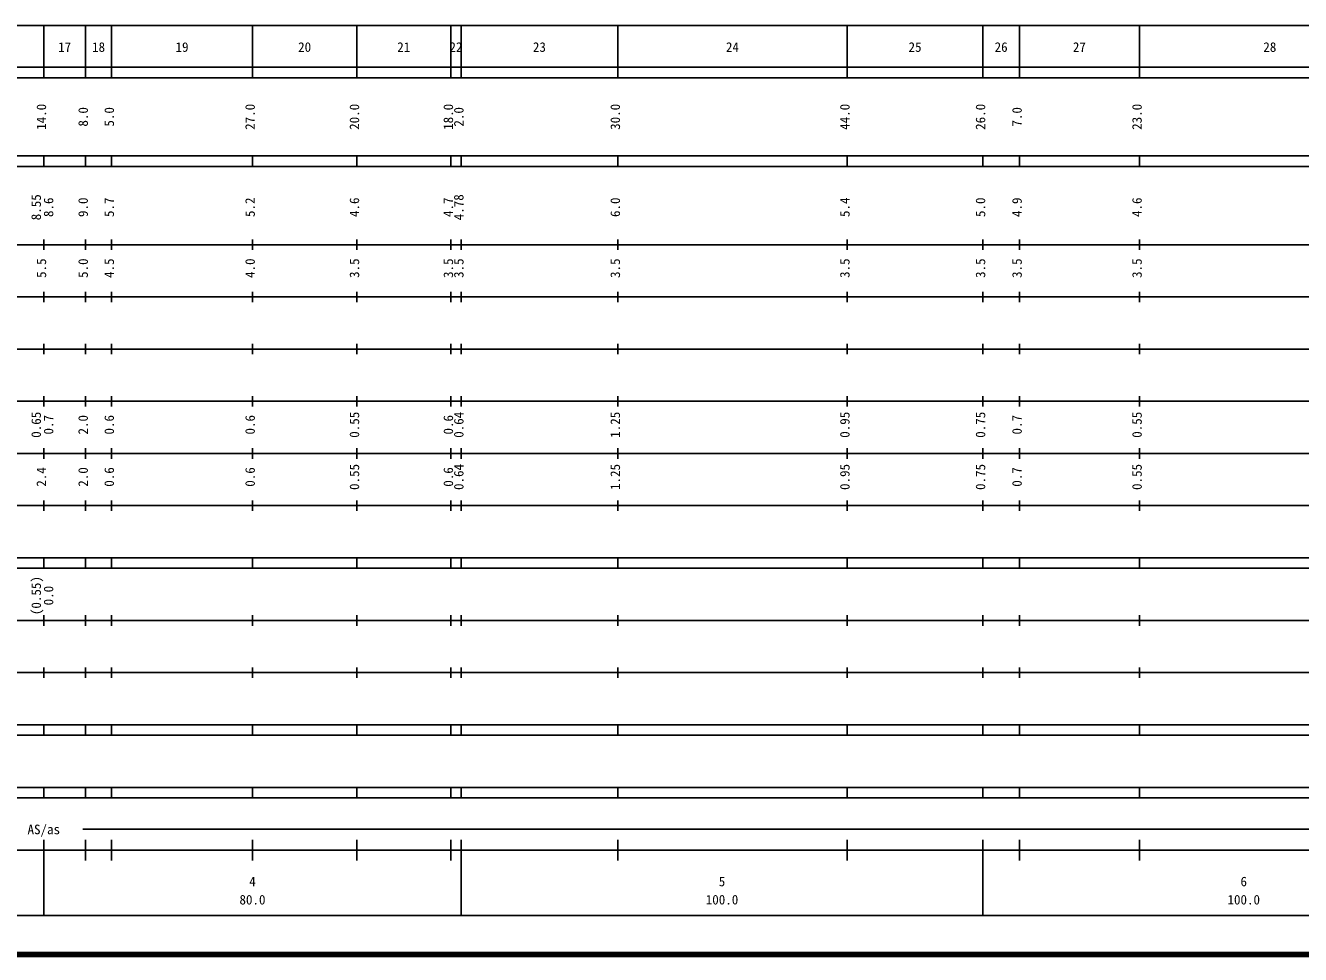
# Model space of a CAD drawing. Units: millimetres on the paper, enlarged 1000 times. Extents: x 40000 to 680000, y 20000 to 380000.
# Drawn here: x 284496 to 528880, y 20000 to 198000 of the extents above; entities that cross this region are included whole.
import ezdxf
from ezdxf.enums import TextEntityAlignment as Align

# ---------------------------------------------------------------- set-up
doc = ezdxf.new("R2010")
doc.units = ezdxf.units.MM
doc.header["$LTSCALE"] = 1000
doc.layers.add('M-TTL', color=2, linetype='Continuous', lineweight=140)
doc.layers.add('M-TTL-BAND', color=7, linetype='Continuous', lineweight=25)
doc.styles.add('ＭＳ ゴシック', font='')
doc.styles.get('ＭＳ ゴシック').set_extended_font_data('MS Gothic')

msp = doc.modelspace()

# ---------------------------------------------------------------- linework, layer by layer
at = {"layer": 'M-TTL'}
msp.add_line((40000, 20000), (680000, 20000), dxfattribs=at)
at = {"layer": 'M-TTL-BAND'}
for p, q in [((68000, 198000), (579000, 198000)), ((288000, 188000), (288000, 198000)), ((296000, 188000), (296000, 198000)), ((301000, 188000), (301000, 198000)), ((328000, 188000), (328000, 198000)), ((348000, 188000), (348000, 198000)), ((366000, 188000), (366000, 198000)), ((368000, 188000), (368000, 198000)), ((398000, 188000), (398000, 198000)), ((442000, 188000), (442000, 198000)), ((468000, 188000), (468000, 198000)), ((475000, 188000), (475000, 198000)), ((498000, 188000), (498000, 198000)), ((40000, 190000), (579000, 190000)), ((40000, 188000), (579000, 188000)), ((40000, 173000), (579000, 173000)), ((288000, 171000), (288000, 173000)), ((296000, 171000), (296000, 173000)), ((301000, 171000), (301000, 173000)), ((328000, 171000), (328000, 173000)), ((348000, 171000), (348000, 173000)), ((366000, 171000), (366000, 173000)), ((368000, 171000), (368000, 173000)), ((398000, 171000), (398000, 173000)), ((442000, 171000), (442000, 173000)), ((468000, 171000), (468000, 173000)), ((475000, 171000), (475000, 173000)), ((498000, 171000), (498000, 173000)), ((40000, 171000), (579000, 171000)), ((288000, 155000), (288000, 157000)), ((296000, 155000), (296000, 157000)), ((301000, 155000), (301000, 157000)), ((328000, 155000), (328000, 157000)), ((348000, 155000), (348000, 157000)), ((366000, 155000), (366000, 157000)), ((368000, 155000), (368000, 157000)), ((398000, 155000), (398000, 157000)), ((442000, 155000), (442000, 157000)), ((468000, 155000), (468000, 157000)), ((475000, 155000), (475000, 157000)), ((498000, 155000), (498000, 157000)), ((40000, 156000), (579000, 156000)), ((288000, 145000), (288000, 147000)), ((296000, 145000), (296000, 147000)), ((301000, 145000), (301000, 147000)), ((328000, 145000), (328000, 147000)), ((348000, 145000), (348000, 147000)), ((366000, 145000), (366000, 147000)), ((368000, 145000), (368000, 147000)), ((398000, 145000), (398000, 147000)), ((442000, 145000), (442000, 147000)), ((468000, 145000), (468000, 147000)), ((475000, 145000), (475000, 147000)), ((498000, 145000), (498000, 147000)), ((46000, 146000), (579000, 146000)), ((288000, 135000), (288000, 137000)), ((296000, 135000), (296000, 137000)), ((301000, 135000), (301000, 137000)), ((328000, 135000), (328000, 137000)), ((348000, 135000), (348000, 137000)), ((366000, 135000), (366000, 137000)), ((368000, 135000), (368000, 137000)), ((398000, 135000), (398000, 137000)), ((442000, 135000), (442000, 137000)), ((468000, 135000), (468000, 137000)), ((475000, 135000), (475000, 137000)), ((498000, 135000), (498000, 137000)), ((52000, 136000), (579000, 136000)), ((46000, 126000), (579000, 126000)), ((288000, 125000), (288000, 127000)), ((296000, 125000), (296000, 127000)), ((301000, 125000), (301000, 127000)), ((328000, 125000), (328000, 127000)), ((348000, 125000), (348000, 127000)), ((366000, 125000), (366000, 127000)), ((368000, 125000), (368000, 127000)), ((398000, 125000), (398000, 127000)), ((442000, 125000), (442000, 127000)), ((468000, 125000), (468000, 127000)), ((475000, 125000), (475000, 127000)), ((498000, 125000), (498000, 127000)), ((52000, 116000), (579000, 116000)), ((288000, 115000), (288000, 117000)), ((296000, 115000), (296000, 117000)), ((301000, 115000), (301000, 117000)), ((328000, 115000), (328000, 117000)), ((348000, 115000), (348000, 117000)), ((366000, 115000), (366000, 117000)), ((368000, 115000), (368000, 117000)), ((398000, 115000), (398000, 117000)), ((442000, 115000), (442000, 117000)), ((468000, 115000), (468000, 117000)), ((475000, 115000), (475000, 117000)), ((498000, 115000), (498000, 117000)), ((46000, 106000), (579000, 106000)), ((288000, 105000), (288000, 107000)), ((296000, 105000), (296000, 107000)), ((301000, 105000), (301000, 107000)), ((328000, 105000), (328000, 107000)), ((348000, 105000), (348000, 107000)), ((366000, 105000), (366000, 107000)), ((368000, 105000), (368000, 107000)), ((398000, 105000), (398000, 107000)), ((442000, 105000), (442000, 107000)), ((468000, 105000), (468000, 107000)), ((475000, 105000), (475000, 107000)), ((498000, 105000), (498000, 107000)), ((40000, 96000), (579000, 96000)), ((288000, 94000), (288000, 96000)), ((296000, 94000), (296000, 96000)), ((301000, 94000), (301000, 96000)), ((328000, 94000), (328000, 96000)), ((348000, 94000), (348000, 96000)), ((366000, 94000), (366000, 96000)), ((368000, 94000), (368000, 96000)), ((398000, 94000), (398000, 96000)), ((442000, 94000), (442000, 96000)), ((468000, 94000), (468000, 96000)), ((475000, 94000), (475000, 96000)), ((498000, 94000), (498000, 96000)), ((40000, 94000), (579000, 94000)), ((49000, 84000), (579000, 84000)), ((288000, 83000), (288000, 85000)), ((296000, 83000), (296000, 85000)), ((301000, 83000), (301000, 85000)), ((328000, 83000), (328000, 85000)), ((348000, 83000), (348000, 85000)), ((366000, 83000), (366000, 85000)), ((368000, 83000), (368000, 85000)), ((398000, 83000), (398000, 85000)), ((442000, 83000), (442000, 85000)), ((468000, 83000), (468000, 85000)), ((475000, 83000), (475000, 85000)), ((498000, 83000), (498000, 85000)), ((40000, 74000), (579000, 74000)), ((288000, 73000), (288000, 75000)), ((296000, 73000), (296000, 75000)), ((301000, 73000), (301000, 75000)), ((328000, 73000), (328000, 75000)), ((348000, 73000), (348000, 75000)), ((366000, 73000), (366000, 75000)), ((368000, 73000), (368000, 75000)), ((398000, 73000), (398000, 75000)), ((442000, 73000), (442000, 75000)), ((468000, 73000), (468000, 75000)), ((475000, 73000), (475000, 75000)), ((498000, 73000), (498000, 75000)), ((40000, 64000), (579000, 64000)), ((288000, 62000), (288000, 64000)), ((296000, 62000), (296000, 64000)), ((301000, 62000), (301000, 64000)), ((328000, 62000), (328000, 64000)), ((348000, 62000), (348000, 64000)), ((366000, 62000), (366000, 64000)), ((368000, 62000), (368000, 64000)), ((398000, 62000), (398000, 64000)), ((442000, 62000), (442000, 64000)), ((468000, 62000), (468000, 64000)), ((475000, 62000), (475000, 64000)), ((498000, 62000), (498000, 64000)), ((40000, 62000), (579000, 62000)), ((40000, 52000), (579000, 52000)), ((288000, 50000), (288000, 52000)), ((296000, 50000), (296000, 52000)), ((301000, 50000), (301000, 52000)), ((328000, 50000), (328000, 52000)), ((348000, 50000), (348000, 52000)), ((366000, 50000), (366000, 52000)), ((368000, 50000), (368000, 52000)), ((398000, 50000), (398000, 52000)), ((442000, 50000), (442000, 52000)), ((468000, 50000), (468000, 52000)), ((475000, 50000), (475000, 52000)), ((498000, 50000), (498000, 52000)), ((40000, 50000), (579000, 50000)), ((295500, 44000), (565000, 44000)), ((288000, 27500), (288000, 42000)), ((296000, 38000), (296000, 42000)), ((301000, 38000), (301000, 42000)), ((328000, 38000), (328000, 42000)), ((348000, 38000), (348000, 42000)), ((366000, 38000), (366000, 42000)), ((368000, 27500), (368000, 42000)), ((398000, 38000), (398000, 42000)), ((442000, 38000), (442000, 42000)), ((468000, 27500), (468000, 42000)), ((475000, 38000), (475000, 42000)), ((498000, 38000), (498000, 42000)), ((40000, 40000), (579000, 40000)), ((68000, 27500), (579000, 27500))]:
    msp.add_line(p, q, dxfattribs=at)

# ---------------------------------------------------------------- texts
at = {"layer": 'M-TTL-BAND', "style": 'ＭＳ ゴシック'}
for s, p in [('17', (292000, 192405)), ('18', (298500, 192405)), ('19', (314500, 192405)), ('20', (338000, 192405)), ('21', (357000, 192405)), ('22', (367000, 192405)), ('23', (383000, 192405)), ('24', (420000, 192405)), ('25', (455000, 192405)), ('26', (471500, 192405)), ('27', (486500, 192405)), ('28', (523000, 192405)), ('AS/as', (288000, 42500)), ('4', (328000, 32523)), ('5', (418000, 32523)), ('6', (518000, 32523)), ('80.0', (328000, 29033)), ('100.0', (418000, 29033)), ('100.0', (518000, 29033))]:
    msp.add_text(s, height=1833, dxfattribs=at).set_placement(p, align=Align.BOTTOM_CENTER)
for s, p in [('14.0', (289000, 180500)), ('8.0', (297000, 180500)), ('5.0', (302000, 180500)), ('27.0', (329000, 180500)), ('20.0', (349000, 180500)), ('18.0', (367000, 180500)), ('2.0', (369000, 180500)), ('30.0', (399000, 180500)), ('44.0', (443000, 180500)), ('26.0', (469000, 180500)), ('7.0', (476000, 180500)), ('23.0', (499000, 180500)), ('8.55', (288000, 163174)), ('8.6', (290370, 163174)), ('9.0', (297000, 163174)), ('5.7', (302000, 163174)), ('5.2', (329000, 163174)), ('4.6', (349000, 163174)), ('4.7', (367000, 163174)), ('4.78', (369000, 163174)), ('6.0', (399000, 163174)), ('5.4', (443000, 163174)), ('5.0', (469000, 163174)), ('4.9', (476000, 163174)), ('4.6', (499000, 163174)), ('5.5', (289000, 151500)), ('5.0', (297000, 151500)), ('4.5', (302000, 151500)), ('4.0', (329000, 151500)), ('3.5', (349000, 151500)), ('3.5', (367000, 151500)), ('3.5', (369000, 151500)), ('3.5', (399000, 151500)), ('3.5', (443000, 151500)), ('3.5', (469000, 151500)), ('3.5', (476000, 151500)), ('3.5', (499000, 151500)), ('0.65', (288000, 121500)), ('0.7', (290370, 121500)), ('2.0', (297000, 121500)), ('0.6', (302000, 121500)), ('0.6', (329000, 121500)), ('0.55', (349000, 121500)), ('0.6', (367000, 121500)), ('0.64', (369000, 121500)), ('1.25', (399000, 121500)), ('0.95', (443000, 121500)), ('0.75', (469000, 121500)), ('0.7', (476000, 121500)), ('0.55', (499000, 121500)), ('2.4', (289000, 111500)), ('2.0', (297000, 111500)), ('0.6', (302000, 111500)), ('0.6', (329000, 111500)), ('0.55', (349000, 111500)), ('0.6', (367000, 111500)), ('0.64', (369000, 111500)), ('1.25', (399000, 111500)), ('0.95', (443000, 111500)), ('0.75', (469000, 111500)), ('0.7', (476000, 111500)), ('0.55', (499000, 111500)), ('(0.55)', (288000, 88764)), ('0.0', (290370, 88764))]:
    msp.add_text(s, height=1833, rotation=90, dxfattribs=at).set_placement(p, align=Align.BOTTOM_CENTER)

doc.saveas('drawing.dxf')
